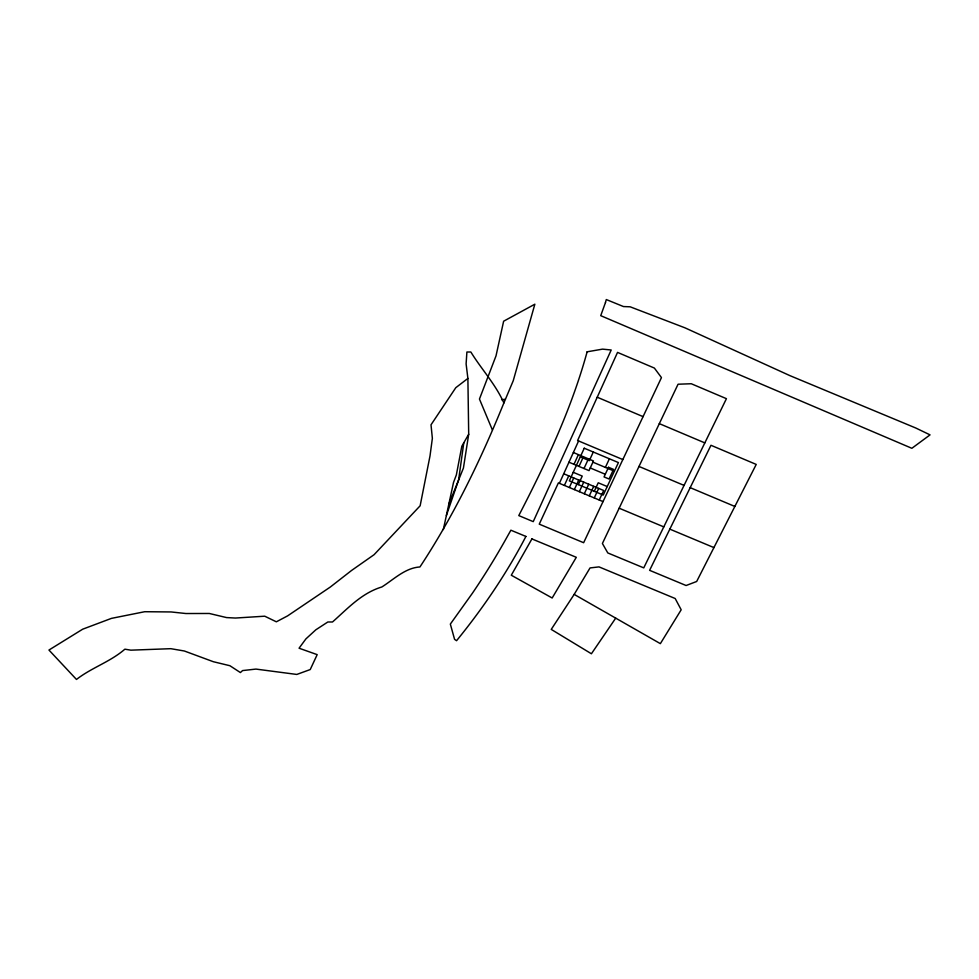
<?xml version="1.0" encoding="UTF-8"?>
<svg xmlns="http://www.w3.org/2000/svg" width="979" height="979" viewBox="0 0 979 979"><rect width="100%" height="100%" fill="white"/><g stroke="black" fill="none" stroke-linecap="round" stroke-linejoin="round"><path stroke-width="1.47" d="M463.789 442.814L458.6 480.004L446.387 515.48M443.34 529.541L453.522 482.427L456.349 474.95L461.819 446.253L468.696 434.26L467.889 378.432L466.114 363.907L466.897 352.012L470.85 351.999C481.472 369.316 495.643 384.294 503.867 402.981C480.738 459.946 453.828 515.578 419.93 566.976C405.33 567.808 393.766 579.433 381.871 586.959C361.655 593.066 347.814 608.436 332.505 621.983L327.83 621.995L315.85 629.791L305.925 638.883L299.06 648.208L317.184 654.633L310.233 669.55L296.796 674.445L255.935 669.085L242.572 670.578L240.393 672.561L229.906 665.72L213.312 661.706L184.346 650.998L170.811 648.685L130.868 650.166L124.884 649.187C110.162 661.926 91.598 667.654 76.472 679.45L48.95 650.044L82.689 629.191L111.447 618.373L144.708 611.716L171.092 611.948L185.9 613.527L209.322 613.478L226.541 617.578L235.425 618.043L264.734 616.195L276.347 621.812L287.606 615.877L330.278 587.057L351.596 570.439L374.088 554.689L420.138 505.788L430.014 455.908L432.363 438.347L431.017 424.8L455.786 387.696L467.889 378.432M448.81 504.295L463.422 468.072L468.696 434.26M503.867 402.981L513.241 380.721L534.852 304.2L503.634 321.21L496.023 355.842L479.453 399.053L492.376 429.928M603.015 501.591L558.385 482.916L539.258 524.144L583.643 542.721L661.461 377.6L654.376 368.067L617.541 352.403L577.598 440.538L622.828 459.555M559.388 483.332L578.601 440.954M564.381 485.425L568.738 475.855M573.988 464.315L578.393 454.635M569.362 487.505L573.731 477.948M579.005 466.42L583.423 456.74M574.355 489.598L578.736 480.04M584.01 468.513L588.452 458.857M578.32 484.605L582.236 476.075L573.241 472.306M593.298 452.017L589.321 460.656L580.29 456.863M579.335 491.678L583.729 482.133M584.316 493.759L588.722 484.226M589.297 495.839L593.715 486.318M594.29 491.287L598.242 482.782L607.213 486.551M605.377 467.399L609.391 458.784M594.265 497.919L598.695 488.411M599.246 500L603.688 490.491L563.733 473.763M659.332 423.638L602.403 543.492L607.8 552.939L643.754 567.881L726.43 398.673L691.272 383.744L678.068 384.221L659.332 423.638L704.819 442.887M669.832 529.137L649.615 570.329L686.095 585.515L696.669 581.489L756.229 464.425L710.974 445.286L669.832 529.137L713.924 547.591M574.183 594.4L590.043 567.93L599.013 566.89L675.18 598.512L681.188 609.782L660.36 643.644L574.183 594.4L551.238 629.399L591.414 653.764L615.705 618.141M501.664 399.726L505.433 399.273M590.251 467.962L605.279 474.264M568.97 462.21L589.028 470.618L593.47 460.962L573.364 452.518M619.169 508.211L663.799 526.886M690.183 487.652L734.85 506.449M639.018 466.457L684.052 485.4M592.919 462.174L614.396 471.193M597.251 397.229L643.056 416.626M605.475 302.523L600.727 315.666L911.865 448.296L930.05 434.872L915.769 428.007L789.992 375.667L684.994 327.843L630.158 306.806L623.501 306.562L606.295 299.55L605.475 302.523M587.131 351.804C571.442 409.1 545.976 462.981 518.784 515.59L533.237 521.636L611.202 349.992L602.574 349.136L587.131 351.804M584.243 448.211L569.337 480.848L603.248 495.044L618.422 462.577L584.243 448.211M608.534 467.289L604.043 476.92L609.048 479.012L613.539 469.394L608.534 467.289M525.907 536.431C506.608 573.559 482.965 608.277 456.557 640.707L454.574 639.336L450.34 624.088L472.355 593.311A1025.698 830.327 58.4 0 0 504.479 541.62L510.879 530.202L525.907 536.431M531.915 538.915L511.295 575.224L552.168 597.998L576.301 557.308L531.915 538.915"/></g></svg>
